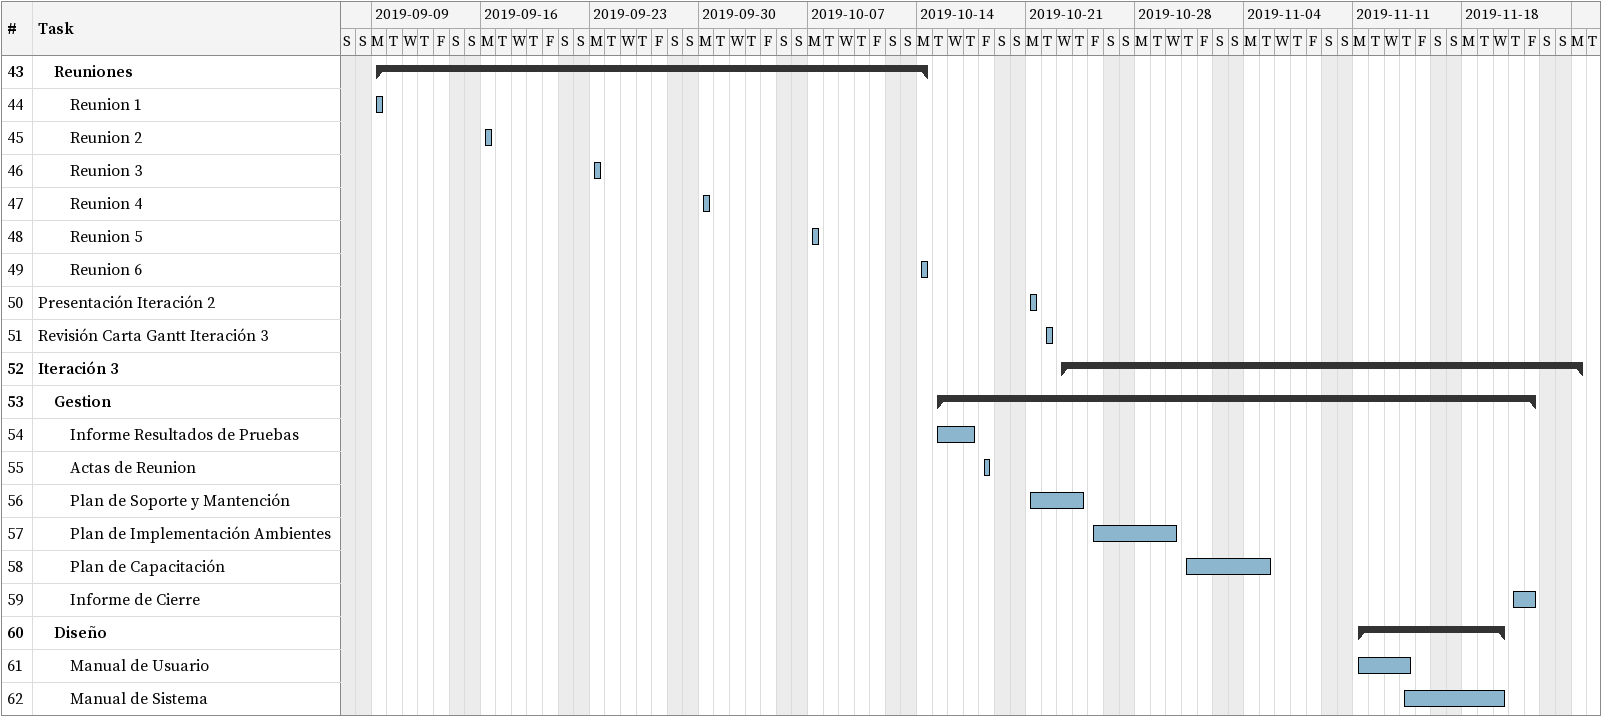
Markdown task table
| ID | Level | Task | Start | Finish |
|---|---|---|---|---|
| 43 | 2 | **Reuniones** | 2019-09-09 | 2019-10-14 |
| 44 | 3 | Reunion 1 | 2019-09-09 | 2019-09-09 |
| 45 | 3 | Reunion 2 | 2019-09-16 | 2019-09-16 |
| 46 | 3 | Reunion 3 | 2019-09-23 | 2019-09-23 |
| 47 | 3 | Reunion 4 | 2019-09-30 | 2019-09-30 |
| 48 | 3 | Reunion 5 | 2019-10-07 | 2019-10-07 |
| 49 | 3 | Reunion 6 | 2019-10-14 | 2019-10-14 |
| 50 | 1 | Presentación Iteración 2 | 2019-10-21 | 2019-10-21 |
| 51 | 1 | Revisión Carta Gantt Iteración 3 | 2019-10-22 | 2019-10-22 |
| 52 | 1 | **Iteración 3** | 2019-10-23 | 2019-11-25 |
| 53 | 2 | **Gestion** | 2019-10-15 | 2019-11-22 |
| 54 | 3 | Informe Resultados de Pruebas | 2019-10-15 | 2019-10-17 |
| 55 | 3 | Actas de Reunion | 2019-10-18 | 2019-10-18 |
| 56 | 3 | Plan de Soporte y Mantención | 2019-10-21 | 2019-10-24 |
| 57 | 3 | Plan de Implementación Ambientes | 2019-10-25 | 2019-10-30 |
| 58 | 3 | Plan de Capacitación | 2019-10-31 | 2019-11-05 |
| 59 | 3 | Informe de Cierre | 2019-11-21 | 2019-11-22 |
| 60 | 2 | **Diseño** | 2019-11-11 | 2019-11-20 |
| 61 | 3 | Manual de Usuario | 2019-11-11 | 2019-11-14 |
| 62 | 3 | Manual de Sistema | 2019-11-14 | 2019-11-20 |
